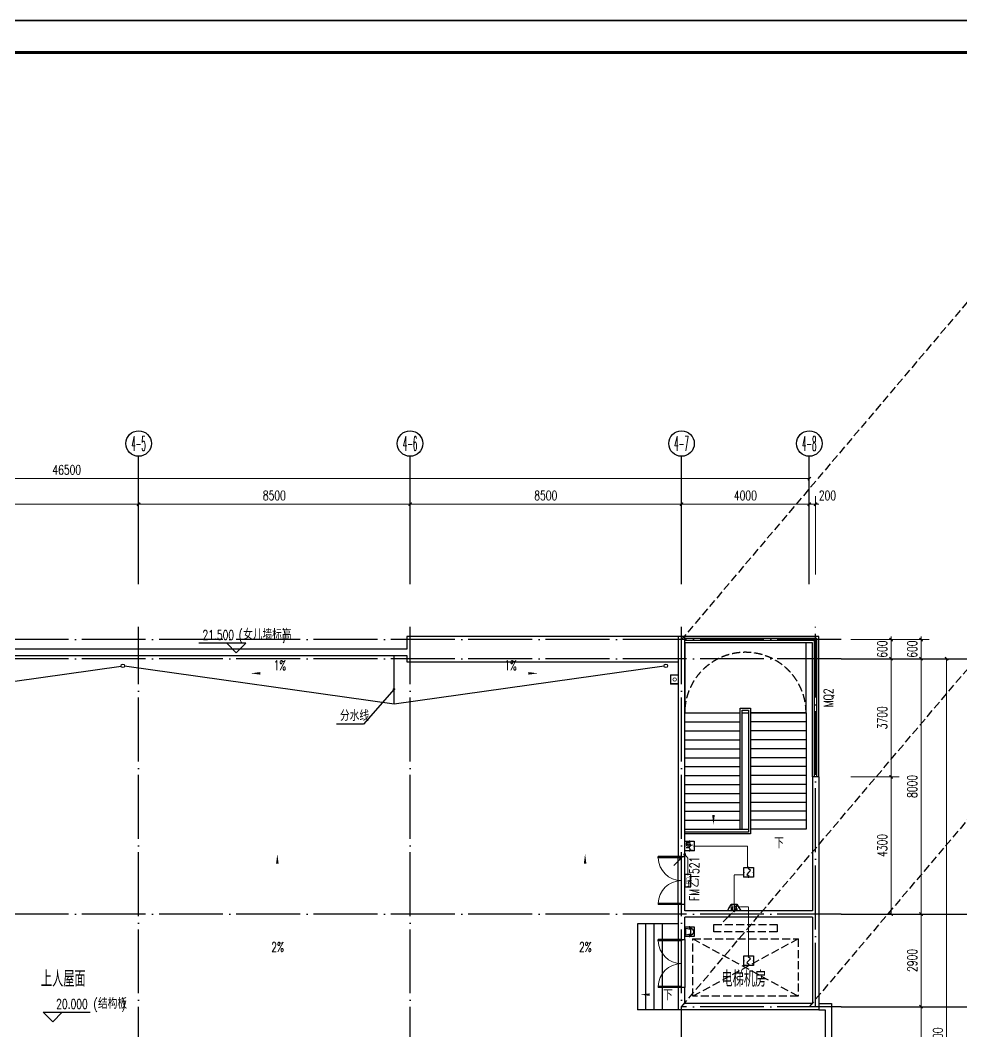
# Model space of a CAD drawing. Extents: x -124594 to 516503, y -3148 to 203159.
# Drawn here: x 379204 to 408686, y 27454 to 59137 of the extents above; entities that cross this region are included whole.
import ezdxf
from ezdxf.enums import TextEntityAlignment as Align

# ---------------------------------------------------------------- set-up
doc = ezdxf.new("R2010")
doc.units = 0
doc.header["$LTSCALE"] = 1000
doc.header["$MEASUREMENT"] = 0
doc.linetypes.add('DASH', pattern=[0.35, 0.25, -0.1])
doc.linetypes.add('DOTE', pattern=[2.42, 2, -0.2, 0.02, -0.2])
for name, color, linetype in [('AXIS', 3, 'Continuous'), ('AXIS_TEXT', 7, 'Continuous'), ('CURTWALL', 4, 'Continuous'), ('DIM_LEAD', 3, 'Continuous'), ('DIM_SYMB', 3, 'Continuous'), ('DOOR_FIRE', 4, 'Continuous'), ('DOOR_FIRE_TEXT', 7, 'Continuous'), ('EQUIP-消防', 3, 'Continuous'), ('J-ANNO-标高标注', 144, 'Continuous'), ('J-AXIS-轴线', 1, 'DOTE'), ('J-DETL-立管管线', 181, 'Continuous'), ('J-FLOR-屋顶', 140, 'Continuous'), ('J-STAIR-楼梯', 142, 'Continuous'), ('J-STAIR-电梯', 142, 'Continuous'), ('J-WALL-墙体', 2, 'Continuous'), ('LWIRE', 4, 'Continuous'), ('PUB_DIM', 3, 'Continuous'), ('PUB_TEXT', 7, 'Continuous'), ('PUB_TITLE', 4, 'Continuous'), ('WINDOW_TEXT', 7, 'Continuous'), ('WIRE-消防', 222, 'Continuous'), ('WIRE-消防火灾监控', 6, 'Continuous'), ('分水线', 4, 'Continuous'), ('打印框线', 7, 'Continuous'), ('标准打印框线2025-06-19-05-44', 7, 'Continuous')]:
    doc.layers.add(name, color=color, linetype=linetype)
doc.layers.add('建筑底图', color=8, linetype='Continuous', lineweight=5)
doc.styles.add('_TCH_AXIS', font='COMPLEX', dxfattribs={"bigfont": 'GBCBIG'})
doc.styles.add('_TCH_DIM', font='SIMPLEX', dxfattribs={"bigfont": 'GBCBIG'})
doc.styles.add('_TCH_DIM_T3', font='SIMPLEX', dxfattribs={"width": 0.705882, "bigfont": 'GBCBIG'})
doc.styles.add('_TCH_WINDOW', font='SIMPLEX', dxfattribs={"height": 3.5, "bigfont": 'GBCBIG'})
doc.styles.add('_TEL_ATTDEF', font='GBENOR', dxfattribs={"width": 0.8, "height": 3, "bigfont": 'GBCBIG'})
doc.styles.add('COMPLEX', font='COMPLEX')
doc.styles.add('HZ', font='simplex.shx', dxfattribs={"width": 0.7, "bigfont": 'hztxt.shx'})
doc.styles.get("Standard").update_dxf_attribs({"font": 'gbenor.shx', "bigfont": 'gbcbig.shx'})
doc.dimstyles.new('_TCH_ARCH&&100', dxfattribs={"dimtxt": 297.5, "dimasz": 100, "dimexe": 250, "dimexo": 300, "dimgap": 126.25, "dimtad": 1, "dimdec": 0, "dimzin": 0, "dimdsep": 46, "dimtxsty": '_TCH_DIM_T3', "dimblk": 'ARCHTICK', "dimcen": 0.09, "dimclrt": 7, "dimazin": 2, "dimtfac": 1, "dimtdec": 0, "dimtix": 1, "dimtmove": 2, "dimatfit": 3, "dimfxl": 1, "dimtolj": 1, "dimtzin": 0, "dimarcsym": 0})

# ---------------------------------------------------------------- blocks, each defined once
blk = doc.blocks.new('_AXISO')
blk.add_circle((0, 0), 0.5)
at = {"layer": 'AXIS_TEXT', "style": 'COMPLEX', "width": 1.041667}
blk.add_attdef('A', text='', height=0.56, dxfattribs=at).set_placement((-0.25, -0.28), (0.25, -0.28), align=Align.FIT)
blk = doc.blocks.new('_ArchTick')
at = {"color": 0, "linetype": 'ByBlock', "const_width": 0.4}
blk.add_lwpolyline([(-0.5, -0.5), (0.5, 0.5)], dxfattribs=at)
blk = doc.blocks.new('*D258')
at = {"layer": 'AXIS', "color": 0, "lineweight": -2, "transparency": 16777216}
for p, q in [((357411, 118430), (357411, 121680)), ((403911, 118430), (403911, 121680)), ((357411, 121430), (403911, 121430))]:
    blk.add_line(p, q, dxfattribs=at)
at = {"layer": 'Defpoints', "color": 0, "transparency": 16777216}
for p in [(403911, 121430), (357411, 118130), (403911, 118130)]:
    blk.add_point(p, dxfattribs=at)
at = {"layer": 'AXIS', "color": 0, "lineweight": -2, "transparency": 16777216, "xscale": 100, "yscale": 100, "zscale": 100, "rotation": 180}
blk.add_blockref('_ArchTick', (357411, 121430), dxfattribs=at)
at = {"layer": 'AXIS', "color": 0, "lineweight": -2, "transparency": 16777216, "xscale": 100, "yscale": 100, "zscale": 100}
blk.add_blockref('_ArchTick', (403911, 121430), dxfattribs=at)
at = {"layer": 'AXIS', "color": 7, "transparency": 16777216, "insert": (380661, 121705), "char_height": 297.5, "attachment_point": 5, "style": '_TCH_DIM_T3'}
blk.add_mtext('\\A1;46500', dxfattribs=at)
blk = doc.blocks.new('*D259')
at = {"layer": 'AXIS', "color": 0, "lineweight": -2, "transparency": 16777216}
for p, q in [((403911, 118430), (403911, 120880)), ((404111, 118430), (404111, 120880)), ((403911, 120630), (403811, 120630)), ((403911, 120630), (404111, 120630)), ((404111, 120630), (404211, 120630))]:
    blk.add_line(p, q, dxfattribs=at)
at = {"layer": 'Defpoints', "color": 0, "transparency": 16777216}
for p in [(404111, 120630), (403911, 118130), (404111, 118130)]:
    blk.add_point(p, dxfattribs=at)
at = {"layer": 'AXIS', "color": 0, "lineweight": -2, "transparency": 16777216, "xscale": 100, "yscale": 100, "zscale": 100}
blk.add_blockref('_ArchTick', (403911, 120630), dxfattribs=at)
at = {"layer": 'AXIS', "color": 0, "lineweight": -2, "transparency": 16777216, "xscale": 100, "yscale": 100, "zscale": 100, "rotation": 180}
blk.add_blockref('_ArchTick', (404111, 120630), dxfattribs=at)
at = {"layer": 'AXIS', "color": 7, "transparency": 16777216, "insert": (404481, 120905), "char_height": 297.5, "attachment_point": 5, "style": '_TCH_DIM_T3'}
blk.add_mtext('\\A1;200', dxfattribs=at)
blk = doc.blocks.new('*D260')
at = {"layer": 'AXIS', "color": 0, "lineweight": -2, "transparency": 16777216}
for p, q in [((399911, 118430), (399911, 120880)), ((403911, 118430), (403911, 120880)), ((399911, 120630), (403911, 120630))]:
    blk.add_line(p, q, dxfattribs=at)
at = {"layer": 'Defpoints', "color": 0, "transparency": 16777216}
for p in [(403911, 120630), (399911, 118130), (403911, 118130)]:
    blk.add_point(p, dxfattribs=at)
at = {"layer": 'AXIS', "color": 0, "lineweight": -2, "transparency": 16777216, "xscale": 100, "yscale": 100, "zscale": 100, "rotation": 180}
blk.add_blockref('_ArchTick', (399911, 120630), dxfattribs=at)
at = {"layer": 'AXIS', "color": 0, "lineweight": -2, "transparency": 16777216, "xscale": 100, "yscale": 100, "zscale": 100}
blk.add_blockref('_ArchTick', (403911, 120630), dxfattribs=at)
at = {"layer": 'AXIS', "color": 7, "transparency": 16777216, "insert": (401911, 120905), "char_height": 297.5, "attachment_point": 5, "style": '_TCH_DIM_T3'}
blk.add_mtext('\\A1;4000', dxfattribs=at)
blk = doc.blocks.new('*D261')
at = {"layer": 'AXIS', "color": 0, "lineweight": -2, "transparency": 16777216}
for p, q in [((391411, 118430), (391411, 120880)), ((399911, 118430), (399911, 120880)), ((391411, 120630), (399911, 120630))]:
    blk.add_line(p, q, dxfattribs=at)
at = {"layer": 'Defpoints', "color": 0, "transparency": 16777216}
for p in [(399911, 120630), (391411, 118130), (399911, 118130)]:
    blk.add_point(p, dxfattribs=at)
at = {"layer": 'AXIS', "color": 0, "lineweight": -2, "transparency": 16777216, "xscale": 100, "yscale": 100, "zscale": 100, "rotation": 180}
blk.add_blockref('_ArchTick', (391411, 120630), dxfattribs=at)
at = {"layer": 'AXIS', "color": 0, "lineweight": -2, "transparency": 16777216, "xscale": 100, "yscale": 100, "zscale": 100}
blk.add_blockref('_ArchTick', (399911, 120630), dxfattribs=at)
at = {"layer": 'AXIS', "color": 7, "transparency": 16777216, "insert": (395661, 120905), "char_height": 297.5, "attachment_point": 5, "style": '_TCH_DIM_T3'}
blk.add_mtext('\\A1;8500', dxfattribs=at)
blk = doc.blocks.new('*D262')
at = {"layer": 'AXIS', "color": 0, "lineweight": -2, "transparency": 16777216}
for p, q in [((382911, 118430), (382911, 120880)), ((391411, 118430), (391411, 120880)), ((382911, 120630), (391411, 120630))]:
    blk.add_line(p, q, dxfattribs=at)
at = {"layer": 'Defpoints', "color": 0, "transparency": 16777216}
for p in [(391411, 120630), (382911, 118130), (391411, 118130)]:
    blk.add_point(p, dxfattribs=at)
at = {"layer": 'AXIS', "color": 0, "lineweight": -2, "transparency": 16777216, "xscale": 100, "yscale": 100, "zscale": 100, "rotation": 180}
blk.add_blockref('_ArchTick', (382911, 120630), dxfattribs=at)
at = {"layer": 'AXIS', "color": 0, "lineweight": -2, "transparency": 16777216, "xscale": 100, "yscale": 100, "zscale": 100}
blk.add_blockref('_ArchTick', (391411, 120630), dxfattribs=at)
at = {"layer": 'AXIS', "color": 7, "transparency": 16777216, "insert": (387161, 120905), "char_height": 297.5, "attachment_point": 5, "style": '_TCH_DIM_T3'}
blk.add_mtext('\\A1;8500', dxfattribs=at)
blk = doc.blocks.new('*D263')
at = {"layer": 'AXIS', "color": 0, "lineweight": -2, "transparency": 16777216}
for p, q in [((374411, 118430), (374411, 120880)), ((382911, 118430), (382911, 120880)), ((374411, 120630), (382911, 120630))]:
    blk.add_line(p, q, dxfattribs=at)
at = {"layer": 'Defpoints', "color": 0, "transparency": 16777216}
for p in [(382911, 120630), (374411, 118130), (382911, 118130)]:
    blk.add_point(p, dxfattribs=at)
at = {"layer": 'AXIS', "color": 0, "lineweight": -2, "transparency": 16777216, "xscale": 100, "yscale": 100, "zscale": 100, "rotation": 180}
blk.add_blockref('_ArchTick', (374411, 120630), dxfattribs=at)
at = {"layer": 'AXIS', "color": 0, "lineweight": -2, "transparency": 16777216, "xscale": 100, "yscale": 100, "zscale": 100}
blk.add_blockref('_ArchTick', (382911, 120630), dxfattribs=at)
at = {"layer": 'AXIS', "color": 7, "transparency": 16777216, "insert": (378661, 120905), "char_height": 297.5, "attachment_point": 5, "style": '_TCH_DIM_T3'}
blk.add_mtext('\\A1;8500', dxfattribs=at)
blk = doc.blocks.new('*D267')
at = {"layer": 'AXIS', "color": 0, "lineweight": -2, "transparency": 16777216}
for p, q in [((405211, 115791), (408461, 115791)), ((408211, 91791), (408211, 115791)), ((405211, 91791), (408461, 91791))]:
    blk.add_line(p, q, dxfattribs=at)
at = {"layer": 'Defpoints', "color": 0, "transparency": 16777216}
for p in [(404911, 115791), (408211, 115791), (404911, 91791)]:
    blk.add_point(p, dxfattribs=at)
at = {"layer": 'AXIS', "color": 0, "lineweight": -2, "transparency": 16777216, "xscale": 100, "yscale": 100, "zscale": 100}
for p, rotation in [((408211, 115791), 90), ((408211, 91791), 270)]:
    blk.add_blockref('_ArchTick', p, dxfattribs=dict(at, rotation=rotation))
at = {"layer": 'AXIS', "color": 7, "transparency": 16777216, "insert": (407936, 103791), "char_height": 297.5, "attachment_point": 5, "rotation": 90, "style": '_TCH_DIM_T3'}
blk.add_mtext('\\A1;24000', dxfattribs=at)
blk = doc.blocks.new('*D270')
at = {"layer": 'AXIS', "color": 0, "lineweight": -2, "transparency": 16777216}
for p, q in [((405211, 104891), (407661, 104891)), ((407411, 99791), (407411, 104891)), ((405211, 99791), (407661, 99791))]:
    blk.add_line(p, q, dxfattribs=at)
at = {"layer": 'Defpoints', "color": 0, "transparency": 16777216}
for p in [(404911, 104891), (407411, 104891), (404911, 99791)]:
    blk.add_point(p, dxfattribs=at)
at = {"layer": 'AXIS', "color": 0, "lineweight": -2, "transparency": 16777216, "xscale": 100, "yscale": 100, "zscale": 100}
for p, rotation in [((407411, 104891), 90), ((407411, 99791), 270)]:
    blk.add_blockref('_ArchTick', p, dxfattribs=dict(at, rotation=rotation))
at = {"layer": 'AXIS', "color": 7, "transparency": 16777216, "insert": (407136, 102341), "char_height": 297.5, "attachment_point": 5, "rotation": 90, "style": '_TCH_DIM_T3'}
blk.add_mtext('\\A1;5100', dxfattribs=at)
blk = doc.blocks.new('*D271')
at = {"layer": 'AXIS', "color": 0, "lineweight": -2, "transparency": 16777216}
for p, q in [((405211, 107791), (407661, 107791)), ((407411, 104891), (407411, 107791)), ((405211, 104891), (407661, 104891))]:
    blk.add_line(p, q, dxfattribs=at)
at = {"layer": 'Defpoints', "color": 0, "transparency": 16777216}
for p in [(404911, 107791), (407411, 107791), (404911, 104891)]:
    blk.add_point(p, dxfattribs=at)
at = {"layer": 'AXIS', "color": 0, "lineweight": -2, "transparency": 16777216, "xscale": 100, "yscale": 100, "zscale": 100}
for p, rotation in [((407411, 107791), 90), ((407411, 104891), 270)]:
    blk.add_blockref('_ArchTick', p, dxfattribs=dict(at, rotation=rotation))
at = {"layer": 'AXIS', "color": 7, "transparency": 16777216, "insert": (407136, 106341), "char_height": 297.5, "attachment_point": 5, "rotation": 90, "style": '_TCH_DIM_T3'}
blk.add_mtext('\\A1;2900', dxfattribs=at)
blk = doc.blocks.new('*D272')
at = {"layer": 'AXIS', "color": 0, "lineweight": -2, "transparency": 16777216}
for p, q in [((405211, 115791), (407661, 115791)), ((407411, 107791), (407411, 115791)), ((405211, 107791), (407661, 107791))]:
    blk.add_line(p, q, dxfattribs=at)
at = {"layer": 'Defpoints', "color": 0, "transparency": 16777216}
for p in [(404911, 115791), (407411, 115791), (404911, 107791)]:
    blk.add_point(p, dxfattribs=at)
at = {"layer": 'AXIS', "color": 0, "lineweight": -2, "transparency": 16777216, "xscale": 100, "yscale": 100, "zscale": 100}
for p, rotation in [((407411, 115791), 90), ((407411, 107791), 270)]:
    blk.add_blockref('_ArchTick', p, dxfattribs=dict(at, rotation=rotation))
at = {"layer": 'AXIS', "color": 7, "transparency": 16777216, "insert": (407136, 111791), "char_height": 297.5, "attachment_point": 5, "rotation": 90, "style": '_TCH_DIM_T3'}
blk.add_mtext('\\A1;8000', dxfattribs=at)
blk = doc.blocks.new('*D273')
at = {"layer": 'AXIS', "color": 0, "lineweight": -2, "transparency": 16777216}
for p, q in [((405211, 116391), (407661, 116391)), ((407411, 116391), (407411, 116491)), ((407411, 115791), (407411, 116391)), ((405211, 115791), (407661, 115791)), ((407411, 115791), (407411, 115691))]:
    blk.add_line(p, q, dxfattribs=at)
at = {"layer": 'Defpoints', "color": 0, "transparency": 16777216}
for p in [(404911, 116391), (407411, 116391), (404911, 115791)]:
    blk.add_point(p, dxfattribs=at)
at = {"layer": 'AXIS', "color": 0, "lineweight": -2, "transparency": 16777216, "xscale": 100, "yscale": 100, "zscale": 100}
for p, rotation in [((407411, 116391), 270), ((407411, 115791), 90)]:
    blk.add_blockref('_ArchTick', p, dxfattribs=dict(at, rotation=rotation))
at = {"layer": 'AXIS', "color": 7, "transparency": 16777216, "insert": (407136, 116091), "char_height": 297.5, "attachment_point": 5, "rotation": 90, "style": '_TCH_DIM_T3'}
blk.add_mtext('\\A1;600', dxfattribs=at)
blk = doc.blocks.new('*D300')
at = {"layer": 'Defpoints', "color": 0, "transparency": 16777216}
for p in [(404911, 112091), (406472, 112091), (404911, 107791)]:
    blk.add_point(p, dxfattribs=at)
at = {"layer": 'PUB_DIM', "color": 0, "lineweight": -2, "transparency": 16777216}
for p, q in [((405211, 112091), (406722, 112091)), ((406472, 107791), (406472, 112091)), ((405211, 107791), (406722, 107791))]:
    blk.add_line(p, q, dxfattribs=at)
at = {"layer": 'PUB_DIM', "color": 0, "lineweight": -2, "transparency": 16777216, "xscale": 100, "yscale": 100, "zscale": 100}
for p, rotation in [((406472, 112091), 90), ((406472, 107791), 270)]:
    blk.add_blockref('_ArchTick', p, dxfattribs=dict(at, rotation=rotation))
at = {"layer": 'PUB_DIM', "color": 7, "transparency": 16777216, "insert": (406197, 109941), "char_height": 297.5, "attachment_point": 5, "rotation": 90, "style": '_TCH_DIM_T3'}
blk.add_mtext('\\A1;4300', dxfattribs=at)
blk = doc.blocks.new('*D301')
at = {"layer": 'Defpoints', "color": 0, "transparency": 16777216}
for p in [(404911, 115791), (406472, 115791), (404911, 112091)]:
    blk.add_point(p, dxfattribs=at)
at = {"layer": 'PUB_DIM', "color": 0, "lineweight": -2, "transparency": 16777216}
for p, q in [((405211, 115791), (406722, 115791)), ((406472, 112091), (406472, 115791)), ((405211, 112091), (406722, 112091))]:
    blk.add_line(p, q, dxfattribs=at)
at = {"layer": 'PUB_DIM', "color": 0, "lineweight": -2, "transparency": 16777216, "xscale": 100, "yscale": 100, "zscale": 100}
for p, rotation in [((406472, 115791), 90), ((406472, 112091), 270)]:
    blk.add_blockref('_ArchTick', p, dxfattribs=dict(at, rotation=rotation))
at = {"layer": 'PUB_DIM', "color": 7, "transparency": 16777216, "insert": (406197, 113941), "char_height": 297.5, "attachment_point": 5, "rotation": 90, "style": '_TCH_DIM_T3'}
blk.add_mtext('\\A1;3700', dxfattribs=at)
blk = doc.blocks.new('*D302')
at = {"layer": 'Defpoints', "color": 0, "transparency": 16777216}
for p in [(404911, 116391), (406472, 116391), (404911, 115791)]:
    blk.add_point(p, dxfattribs=at)
at = {"layer": 'PUB_DIM', "color": 0, "lineweight": -2, "transparency": 16777216}
for p, q in [((405211, 116391), (406722, 116391)), ((406472, 116391), (406472, 116491)), ((406472, 115791), (406472, 116391)), ((405211, 115791), (406722, 115791)), ((406472, 115791), (406472, 115691))]:
    blk.add_line(p, q, dxfattribs=at)
at = {"layer": 'PUB_DIM', "color": 0, "lineweight": -2, "transparency": 16777216, "xscale": 100, "yscale": 100, "zscale": 100}
for p, rotation in [((406472, 116391), 270), ((406472, 115791), 90)]:
    blk.add_blockref('_ArchTick', p, dxfattribs=dict(at, rotation=rotation))
at = {"layer": 'PUB_DIM', "color": 7, "transparency": 16777216, "insert": (406197, 116091), "char_height": 297.5, "attachment_point": 5, "rotation": 90, "style": '_TCH_DIM_T3'}
blk.add_mtext('\\A1;600', dxfattribs=at)
blk = doc.blocks.new('$DorLib2D$00000002')
for p, q in [((-0.5, 0), (-0.5, 0.4875)), ((-0.475, 0.4875), (-0.5, 0.4875)), ((-0.475, 0), (-0.475, 0.4875)), ((0.475, 0), (0.475, 0.4875)), ((0.475, 0.4875), (0.5, 0.4875)), ((0.5, 0), (0.5, 0.4875)), ((-0.5, 0), (-0.475, 0)), ((0.5, 0), (0.475, 0))]:
    blk.add_line(p, q)
at = {"lineweight": 13}
for centre, start, end in [((-0.4875, 0), 0, 88.53072), ((0.4875, 0), 91.46928, 180)]:
    blk.add_arc(centre, 0.4875, start, end, dxfattribs=at)
blk = doc.blocks.new('$Equip$00002649')
for p, q in [((-0.5, 0.5), (-0.5, -0.5)), ((0.5, 0.5), (-0.5, 0.5)), ((-0.2, 0.2), (0.05, 0.4)), ((0, 0), (-0.2, 0.2)), ((0, 0), (0.2, -0.2)), ((0.5, -0.5), (0.5, 0.5)), ((-0.5, -0.5), (0.5, -0.5)), ((0.2, -0.2), (-0.05, -0.4))]:
    blk.add_line(p, q)
at = {"const_width": 0.0667}
blk.add_lwpolyline([(-0.5, 0.5), (0.5, 0.5), (0.5, -0.5), (-0.5, -0.5), (-0.5, 0.5), (0.5, 0.5)], dxfattribs=at)
for p in [(-0.5, 0), (0, 0.5), (0.5, 0), (0, -0.5)]:
    blk.add_point(p)
at = {"color": 7, "flags": 1}
for tag, height, p in [('A', 0.00002, (0, 0)), ('B', 0.4, (0.76, -0.21))]:
    blk.add_attdef(tag, text='', height=height, dxfattribs=at).set_placement(p, align=Align.MIDDLE_CENTER)
blk = doc.blocks.new('$equip$00002655')
for p, q in [((-0.5, 1), (-0.5, 0)), ((0.5, 1), (-0.5, 1)), ((-0.5, 0), (0.5, 0)), ((-0.17, 0.5), (-0.17, 0.15)), ((0.5, 0), (0.5, 1))]:
    blk.add_line(p, q)
at = {"const_width": 0.0667}
blk.add_lwpolyline([(-0.5, 1), (0.5, 1), (0.5, 0), (-0.5, 0), (-0.5, 1), (0.5, 1)], dxfattribs=at)
for radius in [0.226, 0.113]:
    blk.add_circle((0.23, 0.36), radius)
blk.add_arc((-0.17, 0.8), 0.3, 180, 0)
for p in [(-0.5, 0.5), (0, 1), (0, 0), (0.5, 0.5)]:
    blk.add_point(p)
at = {"color": 7, "flags": 1}
for tag, height, p in [('A', 0.00002, (0, 0)), ('B', 0.4, (0.76, 0.29))]:
    blk.add_attdef(tag, text='', height=height, dxfattribs=at).set_placement(p, align=Align.MIDDLE_CENTER)
blk = doc.blocks.new('$equip$00002679')
for p, q in [((-0.3, 0.7), (-0.7, 0)), ((-0.7, 0), (0.7, 0)), ((0.3, 0.7), (-0.3, 0.7)), ((0.3, 0.7), (-0.3, 0.7)), ((-0.26, 0.25), (-0.3, 0.57)), ((-0.3, 0.57), (-0.13, 0.49)), ((-0.3, 0.25), (-0.3, 0.11)), ((-0.13, 0.25), (-0.3, 0.25)), ((-0.3, 0.11), (-0.13, 0.11)), ((-0.13, 0.49), (-0.17, 0.25)), ((-0.13, 0.11), (-0.13, 0.25)), ((0, 0.7), (0, 0)), ((0.17, 0.11), (0.17, 0.34)), ((0.29, 0.11), (0.17, 0.11)), ((0.29, 0.34), (0.29, 0.11)), ((0.7, 0), (0.3, 0.7))]:
    blk.add_line(p, q)
at = {"const_width": 0.0667}
blk.add_lwpolyline([(-0.3, 0.7), (0.3, 0.7), (0.7, 0), (-0.7, 0), (-0.3, 0.7), (0.3, 0.7)], dxfattribs=at)
blk.add_lwpolyline([(-0.3, 0.7), (0.3, 0.7), (0.7, 0), (-0.7, 0), (-0.3, 0.7), (0.3, 0.7)], dxfattribs=at)
blk.add_circle((0.23, 0.43), 0.111)
for p in [(-0.5, 0.35), (0, 0.7), (0, 0), (0.5, 0.35)]:
    blk.add_point(p)
at = {"color": 7, "flags": 1}
for tag, height, p in [('A', 0.00002, (0, 0)), ('B', 0.4, (0.96, 0.3))]:
    blk.add_attdef(tag, text='', height=height, dxfattribs=at).set_placement(p, align=Align.MIDDLE_CENTER)
blk = doc.blocks.new('$equip$00002658')
for p, q in [((0.5, 1), (-0.5, 1)), ((-0.5, 1), (-0.5, 0)), ((-0.5, 0), (0.5, 0)), ((-0.4, 0.5), (-0.27, 0.5)), ((-0.25, 0.6), (-0.35, 0.1)), ((-0.35, 0.1), (0.35, 0.1)), ((0.25, 0.6), (-0.25, 0.6)), ((0.35, 0.1), (0.25, 0.6)), ((0.4, 0.5), (0.27, 0.5)), ((0.5, 0), (0.5, 1))]:
    blk.add_line(p, q)
at = {"const_width": 0.0667}
blk.add_lwpolyline([(-0.5, 1), (0.5, 1), (0.5, 0), (-0.5, 0), (-0.5, 1), (0.5, 1)], dxfattribs=at)
blk.add_arc((0, 0.5), 0.4, 0, 180)
for p in [(-0.5, 0.5), (0, 1), (0, 0), (0.5, 0.5)]:
    blk.add_point(p)
at = {"color": 7, "flags": 1}
for tag, height, p in [('A', 0.00002, (0, 0)), ('B', 0.4, (0.76, 0.29))]:
    blk.add_attdef(tag, text='', height=height, dxfattribs=at).set_placement(p, align=Align.MIDDLE_CENTER)
blk = doc.blocks.new('$TelecSys$00000081')
for p, q in [((0.1, 0.1), (0.1, 0.1)), ((-1.15, -1.15), (-0.55, -0.55)), ((-0.1, -0.1), (-0.1, -0.1))]:
    blk.add_line(p, q)
at = {"const_width": 0.142}
blk.add_lwpolyline([(0.07, 0, 1), (-0.07, 0, 1)], format="xyb", close=True, dxfattribs=at)
blk.add_solid([(-0.62, -0.48), (-0.48, -0.62), (-0.1, -0.1)])
at = {"width": 0.8, "flags": 9}
blk.add_attdef('A', (0, 0), '', height=0.00002, rotation=180, dxfattribs=at)
blk = doc.blocks.new('$equip$00002771')
for p, q in [((-0.65, 0.65), (-0.65, 0)), ((0.65, 0.65), (-0.65, 0.65)), ((-0.65, 0), (0.65, 0)), ((0.65, 0), (0.65, 0.65))]:
    blk.add_line(p, q)
at = {"const_width": 0.0667}
blk.add_lwpolyline([(-0.65, 0.65), (-0.65, 0), (0.65, 0), (0.65, 0.65), (-0.65, 0.65), (-0.65, 0)], dxfattribs=at)
for p in [(-0.65, 0.33), (0, 0.65), (0, 0), (0.65, 0.33)]:
    blk.add_point(p)
at = {"color": 7}
blk.add_attdef('$TEXT$', text='', height=0.4, dxfattribs=at).set_placement((0.01, 0.34), align=Align.MIDDLE_CENTER)
at = {"color": 7, "flags": 1}
for tag, height, p in [('A', 0.00002, (0, 0)), ('B', 0.4, (0.9, 0.25))]:
    blk.add_attdef(tag, text='', height=height, dxfattribs=at).set_placement(p, align=Align.MIDDLE_CENTER)
blk = doc.blocks.new('HERSFA')
at = {"color": 8}
for points in [[(399810.8, 115290.8), (399560.8, 115290.8), (399560.8, 114990.8), (399810.8, 114990.8)], [(399810.8, 115270.8), (399580.8, 115270.8), (399580.8, 115010.8), (399810.8, 115010.8)]]:
    blk.add_lwpolyline(points, dxfattribs=at)
blk.add_circle((399695.8, 115140.8), 55, dxfattribs=at)
at = {"layer": 'AXIS', "color": 8}
for p, q in [((382910.8, 118129.9), (382910.8, 122129.9)), ((391410.8, 118129.9), (391410.8, 122129.9)), ((399910.8, 118129.9), (399910.8, 122129.9)), ((403910.8, 118129.9), (403910.8, 122129.9)), ((404910.8, 115790.8), (408910.8, 115790.8)), ((404910.8, 107790.8), (408910.8, 107790.8)), ((404910.8, 104890.8), (408910.8, 104890.8))]:
    blk.add_line(p, q, dxfattribs=at)
at = {"layer": 'CURTWALL', "color": 8}
for p, q in [((404210.8, 116490.8), (400010.8, 116490.8)), ((404144.2, 116424.1), (400010.8, 116424.1)), ((404077.5, 116357.5), (400010.8, 116357.5)), ((404010.8, 116290.8), (400010.8, 116290.8)), ((404010.8, 112090.8), (404010.8, 116290.8)), ((404077.5, 112090.8), (404077.5, 116357.5)), ((404144.2, 112090.8), (404144.2, 116424.1)), ((404210.8, 112090.8), (404210.8, 116490.8))]:
    blk.add_line(p, q, dxfattribs=at)
at = {"layer": 'DIM_LEAD', "color": 8}
for p, q in [((390908.7, 114837), (389954.6, 113735.8)), ((389954.6, 113735.8), (389112, 113735.8))]:
    blk.add_line(p, q, dxfattribs=at)
at = {"layer": 'DIM_LEAD', "color": 8, "const_width": 40}
blk.add_lwpolyline([(390921.8, 114852.1, 1), (390895.6, 114821.9, 1)], format="xyb", close=True, dxfattribs=at)
at = {"layer": 'DIM_SYMB', "color": 8}
for points in [[(388192.5, 115332, 0, 0, 0), (386419.4, 115332, 0, 80, 0), (386719.4, 115332, 0, 0, 0)], [(393642, 115332, 0, 0, 0), (395415.1, 115332, 0, 80, 0), (395115.1, 115332, 0, 0, 0)], [(402910.8, 110310.8, 0, 0, 0), (402910.8, 115190.8, 0, 0, 0), (400910.8, 115190.8, 0, 0, 0), (400910.8, 110590.8, 0, 80, 0), (400910.8, 110890.8, 0, 0, 0)], [(387254.7, 107012.2, 0, 0, 0), (387254.7, 109674.3, 0, 80, 0), (387254.7, 109374.3, 0, 0, 0)], [(396891.8, 107012.2, 0, 0, 0), (396891.8, 109674.3, 0, 80, 0), (396891.8, 109374.3, 0, 0, 0)], [(399228.8, 105269.6, 0, 0, 0), (398617.6, 105269.6, 0, 80, 0), (398917.6, 105269.6, 0, 0, 0)]]:
    blk.add_lwpolyline(points, format="xyseb", dxfattribs=at)
at = {"layer": 'DOOR_FIRE', "color": 8}
for p, q in [((399810.8, 108090.8), (399810.8, 109590.8)), ((400010.8, 108090.8), (400010.8, 109590.8)), ((399810.8, 106990.8), (399810.8, 105490.8)), ((400010.8, 106990.8), (400010.8, 105490.8))]:
    blk.add_line(p, q, dxfattribs=at)
at = {"layer": 'J-ANNO-标高标注', "color": 8}
for p, q in [((386269.8, 116279.2), (384791.8, 116279.2)), ((385969.8, 115979.2), (385669.8, 116279.2)), ((385969.8, 115979.2), (386269.8, 116279.2)), ((380220.8, 104421.1), (379920.8, 104721.1)), ((379920.8, 104721.1), (381398.8, 104721.1)), ((380220.8, 104421.1), (380520.8, 104721.1))]:
    blk.add_line(p, q, dxfattribs=at)
at = {"layer": 'J-AXIS-轴线', "color": 8}
for p, q in [((382910.8, 90790.8), (382910.8, 116790.8)), ((391410.8, 90790.8), (391410.8, 116790.8)), ((399910.8, 90790.8), (399910.8, 116790.8)), ((404110.8, 104890.8), (404110.8, 116790.8)), ((404910.8, 116390.8), (356410.8, 116390.8)), ((404910.8, 115790.8), (356410.8, 115790.8)), ((404910.8, 107790.8), (356410.8, 107790.8)), ((404910.8, 104890.8), (399910.8, 104890.8))]:
    blk.add_line(p, q, dxfattribs=at)
at = {"layer": 'J-AXIS-轴线', "color": 8, "linetype": 'DASH'}
for points in [[(411124.8, 129636.1), (399910.8, 116390.8)], [(399910.8, 104890.8), (411124.8, 118136.1)], [(415124.8, 118136.1), (403910.8, 104890.8)]]:
    blk.add_lwpolyline(points, dxfattribs=at)
at = {"layer": 'J-DETL-立管管线', "color": 8}
for centre in [(382417.3, 115569.3), (399417.3, 115569.3)]:
    blk.add_circle(centre, 55, dxfattribs=at)
at = {"layer": 'J-FLOR-屋顶', "color": 8}
for points in [[(399910.8, 116490.8), (391310.8, 116490.8), (391310.8, 116090.8), (361510.8, 116090.8)], [(361510.8, 115890.8), (391310.8, 115890.8), (391310.8, 115690.8), (399810.8, 115690.8)], [(404210.8, 104990.8), (404210.8, 104990.8), (404610.8, 104990.8), (404610.8, 91590.8), (404610.8, 91490.8), (357310.8, 91490.8), (356910.8, 91490.8), (356910.8, 104890.8), (356910.8, 104990.8), (357310.8, 104990.8)], [(404410.8, 104790.8), (404410.8, 104790.8), (404410.8, 91790.8), (404410.8, 91690.8), (404010.8, 91690.8)], [(404210.8, 104790.8), (404410.8, 104790.8), (404410.8, 91690.8)]]:
    blk.add_lwpolyline(points, dxfattribs=at)
at = {"layer": 'J-STAIR-楼梯', "color": 8}
for p, q in [((403810.8, 116290.8), (400010.8, 116290.8)), ((400010.8, 116290.8), (400010.8, 114090.8)), ((403810.8, 114090.8), (403810.8, 116290.8)), ((400010.8, 110450.8), (400010.8, 114090.8)), ((400010.8, 114090.8), (401750.8, 114090.8)), ((400010.8, 114090.8), (401750.8, 114090.8)), ((401750.8, 110450.8), (401750.8, 114240.8)), ((401750.8, 114240.8), (402070.8, 114240.8)), ((401810.8, 110450.8), (401810.8, 114180.8)), ((401810.8, 114180.8), (402010.8, 114180.8)), ((401810.8, 110450.8), (401810.8, 114090.8)), ((401810.8, 114090.8), (402010.8, 114090.8)), ((402010.8, 114180.8), (402010.8, 110360.8)), ((402010.8, 114090.8), (402010.8, 110450.8)), ((402070.8, 114240.8), (402070.8, 110300.8)), ((403810.8, 114090.8), (402070.8, 114090.8)), ((402070.8, 114090.8), (403810.8, 114090.8)), ((403810.8, 114090.8), (403810.8, 110450.8)), ((400010.8, 113810.8), (401750.8, 113810.8)), ((403810.8, 113810.8), (402070.8, 113810.8)), ((400010.8, 113530.8), (401750.8, 113530.8)), ((403810.8, 113530.8), (402070.8, 113530.8)), ((400010.8, 113250.8), (401750.8, 113250.8)), ((403810.8, 113250.8), (402070.8, 113250.8)), ((400010.8, 112970.8), (401750.8, 112970.8)), ((403810.8, 112970.8), (402070.8, 112970.8)), ((400010.8, 112690.8), (401750.8, 112690.8)), ((403810.8, 112690.8), (402070.8, 112690.8)), ((400010.8, 112410.8), (401750.8, 112410.8)), ((403810.8, 112410.8), (402070.8, 112410.8)), ((400010.8, 112130.8), (401750.8, 112130.8)), ((400010.8, 111850.8), (401750.8, 111850.8)), ((403810.8, 112130.8), (402070.8, 112130.8)), ((403810.8, 111850.8), (402070.8, 111850.8)), ((400010.8, 111570.8), (401750.8, 111570.8)), ((403810.8, 111570.8), (402070.8, 111570.8)), ((400010.8, 111290.8), (401750.8, 111290.8)), ((403810.8, 111290.8), (402070.8, 111290.8)), ((400010.8, 111010.8), (401750.8, 111010.8)), ((403810.8, 111010.8), (402070.8, 111010.8)), ((400010.8, 110730.8), (401750.8, 110730.8)), ((403810.8, 110730.8), (402070.8, 110730.8)), ((400010.8, 110450.8), (401750.8, 110450.8)), ((402010.8, 110360.8), (400010.8, 110360.8)), ((400010.8, 110300.8), (400010.8, 110360.8)), ((402070.8, 110300.8), (400010.8, 110300.8)), ((401750.8, 110450.8), (401810.8, 110450.8)), ((401750.8, 110450.8), (401810.8, 110450.8)), ((401810.8, 110450.8), (402010.8, 110450.8)), ((403810.8, 110450.8), (402070.8, 110450.8))]:
    blk.add_line(p, q, dxfattribs=at)
for points in [[(399810.8, 107490.8), (398530.8, 107490.8), (398530.8, 104790.8)], [(398790.8, 104790.8), (398790.8, 107490.8)], [(399050.8, 104790.8), (399050.8, 107490.8)], [(399310.8, 104790.8), (399310.8, 107490.8)], [(399810.8, 104790.8), (398530.8, 104790.8)]]:
    blk.add_lwpolyline(points, dxfattribs=at)
at = {"layer": 'J-STAIR-楼梯', "color": 8, "linetype": 'DASH'}
blk.add_arc((401910.8, 114090.8), 1900, 0, 180, dxfattribs=at)
at = {"layer": 'J-STAIR-电梯', "color": 8, "linetype": 'DASH'}
for p, q in [((400920.8, 107240.8), (400920.8, 107465.8)), ((400920.8, 107465.8), (402900.8, 107465.8)), ((402900.8, 107465.8), (402900.8, 107240.8)), ((402900.8, 107240.8), (400920.8, 107240.8)), ((400260.8, 105215.8), (400260.8, 107015.8)), ((400260.8, 107015.8), (403560.8, 107015.8)), ((403560.8, 107015.8), (400260.8, 105215.8)), ((403560.8, 105215.8), (400260.8, 107015.8)), ((403560.8, 107015.8), (403560.8, 105215.8)), ((403560.8, 105215.8), (400260.8, 105215.8))]:
    blk.add_line(p, q, dxfattribs=at)
at = {"layer": 'J-WALL-墙体', "color": 8}
for p, q in [((399810.8, 116490.8), (399810.8, 109590.8)), ((400010.8, 116490.8), (399810.8, 116490.8)), ((400010.8, 109590.8), (400010.8, 116490.8)), ((404010.8, 112090.8), (404010.8, 107890.8)), ((404210.8, 112090.8), (404010.8, 112090.8)), ((404210.8, 112090.8), (404210.8, 107790.8)), ((399810.8, 109590.8), (400010.8, 109590.8)), ((400010.8, 108090.8), (399810.8, 108090.8)), ((399810.8, 108090.8), (399810.8, 107790.8)), ((400010.8, 107890.8), (400010.8, 108090.8)), ((399810.8, 107790.8), (399810.8, 106990.8)), ((404010.8, 107890.8), (400010.8, 107890.8)), ((404210.8, 107790.8), (404210.8, 104790.8)), ((404010.8, 107690.8), (400010.8, 107690.8)), ((400010.8, 106990.8), (400010.8, 107690.8)), ((404010.8, 107690.8), (404010.8, 104990.8)), ((399810.8, 106990.8), (400010.8, 106990.8)), ((400010.8, 105490.8), (399810.8, 105490.8)), ((399810.8, 105490.8), (399810.8, 104790.8)), ((400010.8, 104990.8), (400010.8, 105490.8)), ((404010.8, 104990.8), (400010.8, 104990.8)), ((404210.8, 104790.8), (399810.8, 104790.8))]:
    blk.add_line(p, q, dxfattribs=at)
at = {"layer": '分水线', "color": 8}
for points in [[(390917.3, 114364.7), (390917.3, 115890.8)], [(365471.7, 115561.2), (373917.3, 114364.7), (382362.9, 115561.2)], [(399362.9, 115561.2), (390917.3, 114364.7), (382471.7, 115561.2)]]:
    blk.add_lwpolyline(points, dxfattribs=at)
at = {"layer": 'AXIS', "color": 8}
ref = blk.add_blockref('_AXISO', (382910.8, 122529.9), dxfattribs=dict(at, xscale=800, yscale=800, zscale=800))
ref.add_attrib('A', '4-5', dxfattribs={"layer": 'AXIS_TEXT', "color": 8, "height": 452.55, "style": '_TCH_AXIS', "width": 0.344262}).set_placement((382684.6, 122303.6), (383137.1, 122303.6), align=Align.FIT)
ref = blk.add_blockref('_AXISO', (391410.8, 122529.9), dxfattribs=dict(at, xscale=800, yscale=800, zscale=800))
ref.add_attrib('A', '4-6', dxfattribs={"layer": 'AXIS_TEXT', "color": 8, "height": 452.55, "style": '_TCH_AXIS', "width": 0.344262}).set_placement((391184.6, 122303.6), (391637.1, 122303.6), align=Align.FIT)
ref = blk.add_blockref('_AXISO', (399910.8, 122529.9), dxfattribs=dict(at, xscale=800, yscale=800, zscale=800))
ref.add_attrib('A', '4-7', dxfattribs={"layer": 'AXIS_TEXT', "color": 8, "height": 452.55, "style": '_TCH_AXIS', "width": 0.344262}).set_placement((399684.6, 122303.6), (400137.1, 122303.6), align=Align.FIT)
ref = blk.add_blockref('_AXISO', (403910.8, 122529.9), dxfattribs=dict(at, xscale=800, yscale=800, zscale=800))
ref.add_attrib('A', '4-8', dxfattribs={"layer": 'AXIS_TEXT', "color": 8, "height": 452.55, "style": '_TCH_AXIS', "width": 0.344262}).set_placement((403684.6, 122303.6), (404137.1, 122303.6), align=Align.FIT)
at = {"layer": 'DOOR_FIRE', "color": 8, "xscale": -1500, "zscale": 200}
for p, yscale, rotation in [((399910.8, 108840.8), 1500, 90), ((399910.8, 106240.8), -1500, 270)]:
    blk.add_blockref('$DorLib2D$00000002', p, dxfattribs=dict(at, yscale=yscale, rotation=rotation))
at = {"layer": 'DIM_LEAD', "color": 7, "style": '_TCH_DIM'}
blk.add_text('分水线', height=337.59, dxfattribs=at).set_placement((389217, 113840.8))
at = {"layer": 'DIM_SYMB', "color": 7, "style": '_TCH_DIM', "width": 0.705882}
for s, p in [('1%%%', (387136, 115437)), ('1%%%', (394358.6, 115437)), ('2%%%', (387064.7, 106609.7)), ('2%%%', (396701.8, 106609.7))]:
    blk.add_text(s, height=297.5, dxfattribs=at).set_placement(p)
at = {"layer": 'DIM_SYMB', "color": 7, "style": '_TCH_DIM'}
for p in [(402815.9, 109855.8), (399333.8, 105094.6)]:
    blk.add_text('下', height=337.6, dxfattribs=at).set_placement(p)
at = {"layer": 'DOOR_FIRE_TEXT', "color": 8, "style": '_TCH_WINDOW', "width": 0.705882}
for s, p in [('1521', (400460.8, 108868.7)), ('FM', (400460.8, 108202.9))]:
    blk.add_text(s, height=297.5, rotation=90, dxfattribs=at).set_placement(p)
at = {"layer": 'DOOR_FIRE_TEXT', "color": 8, "style": '_TCH_WINDOW'}
blk.add_text('乙', height=337.6, rotation=90, dxfattribs=at).set_placement((400460.8, 108622.9))
at = {"layer": 'J-ANNO-标高标注', "color": 7, "style": '_TCH_DIM', "width": 0.705882}
for s, p in [('21.500', (384911.8, 116384.2)), ('20.000', (380328.8, 104826.1))]:
    blk.add_text(s, height=297.5, dxfattribs=at).set_placement(p)
at = {"layer": 'PUB_TEXT', "color": 8}
for s, height, style, width, p in [('(', 297.5, '_TCH_DIM', 0.705882, (386041.8, 116384.2)), (')', 297.5, '_TCH_DIM', 0.705882, (387410.5, 116384.2)), ('上人屋面', 500, 'HZ', 0.7, (379852.3, 105514.1)), ('电梯机房', 500, 'HZ', 0.7, (401160.5, 105514.1)), ('(', 297.5, '_TCH_DIM', 0.705882, (381498.8, 104826.1)), (')', 297.5, '_TCH_DIM', 0.705882, (382376, 104826.1))]:
    blk.add_text(s, height=height, dxfattribs=dict(at, style=style, width=width)).set_placement(p)
at = {"layer": 'PUB_TEXT', "color": 8, "style": '_TCH_DIM'}
for s, p in [('女儿墙标高', (386181.8, 116384.2)), ('结构板', (381638.8, 104826.1))]:
    blk.add_text(s, height=337.59, dxfattribs=at).set_placement(p)
at = {"layer": 'WINDOW_TEXT', "color": 8, "style": '_TCH_WINDOW', "width": 0.705882}
blk.add_text('MQ2', height=297.5, rotation=90, dxfattribs=at).set_placement((404660.5, 114266))
at = {"layer": 'AXIS', "color": 8}
for p1, p2, distance, picture, middle in [((357410.8, 118129.9), (403910.8, 118129.9), 3300, '*D258', (380660.8, 121704.9)), ((374410.8, 118129.9), (382910.8, 118129.9), 2500, '*D263', (378660.8, 120904.9)), ((382910.8, 118129.9), (391410.8, 118129.9), 2500, '*D262', (387160.8, 120904.9)), ((391410.8, 118129.9), (399910.8, 118129.9), 2500, '*D261', (395660.8, 120904.9)), ((399910.8, 118129.9), (403910.8, 118129.9), 2500, '*D260', (401910.8, 120904.9)), ((404910.8, 115790.8), (404910.8, 116390.8), -2500, '*D273', (407135.8, 116090.8)), ((404910.8, 91790.8), (404910.8, 115790.8), -3300, '*D267', (407935.8, 103790.8)), ((404910.8, 107790.8), (404910.8, 115790.8), -2500, '*D272', (407135.8, 111790.8)), ((404910.8, 104890.8), (404910.8, 107790.8), -2500, '*D271', (407135.8, 106340.8)), ((404910.8, 99790.8), (404910.8, 104890.8), -2500, '*D270', (407135.8, 102340.8))]:
    dim = blk.add_aligned_dim(p1=p1, p2=p2, distance=distance, dimstyle='_TCH_ARCH&&100', dxfattribs=at)
    dim.commit()
    dim.dimension.update_dxf_attribs({"geometry": picture, "text_midpoint": middle})
dim = blk.add_linear_dim(base=(404110.8, 120629.9), p1=(403910.8, 118129.9), p2=(404110.8, 118129.9), angle=0, dimstyle='_TCH_ARCH&&100', dxfattribs=at)
dim.commit()
dim.dimension.update_dxf_attribs({"geometry": '*D259', "text_midpoint": (404480.8, 120904.9), "dimtype": 161})
at = {"layer": 'PUB_DIM', "color": 8}
for p1, p2, picture, middle in [((404910.8, 115790.8), (404910.8, 116390.8), '*D302', (406197.2, 116090.8)), ((404910.8, 112090.8), (404910.8, 115790.8), '*D301', (406197.2, 113940.8)), ((404910.8, 107790.8), (404910.8, 112090.8), '*D300', (406197.2, 109940.8))]:
    dim = blk.add_aligned_dim(p1=p1, p2=p2, distance=-1561.3, dimstyle='_TCH_ARCH&&100', dxfattribs=at)
    dim.commit()
    dim.dimension.update_dxf_attribs({"geometry": picture, "text_midpoint": middle})

msp = doc.modelspace()

# ---------------------------------------------------------------- linework, layer by layer
at = {"layer": 'PUB_TITLE'}
msp.add_lwpolyline([(339655, -273), (423755, -273), (423755, 59127), (339655, 59127)], close=True, dxfattribs=at)
at = {"layer": 'PUB_TITLE', "const_width": 100}
msp.add_lwpolyline([(342155, 727), (422755, 727), (422755, 58127), (342155, 58127)], close=True, dxfattribs=at)
at = {"layer": 'WIRE-消防', "const_width": 35}
for points in [[(401979, 33270), (400311, 33270)], [(401979, 32594), (401979, 33270)], [(401557, 31448), (401557, 32368)], [(401861, 32368), (401557, 32368)], [(401750, 31365), (401697, 31361)], [(402011, 31366), (401758, 31366)], [(402011, 29829), (402011, 31366)]]:
    msp.add_lwpolyline(points, dxfattribs=at)
msp.add_lwpolyline([(401750, 31365, -0.019423), (401758, 31366)], format="xyb", dxfattribs=at)
at = {"layer": 'WIRE-消防火灾监控', "const_width": 35}
for points in [[(400025, 32993), (400108, 32892)], [(400108, 32384), (400108, 32892)]]:
    msp.add_lwpolyline(points, dxfattribs=at)
at = {"layer": '打印框线'}
msp.add_lwpolyline([(339655, -273), (339655, 59127), (423755, 59127), (423755, -273)], close=True, dxfattribs=at)
at = {"layer": '标准打印框线2025-06-19-05-44', "const_width": 20}
msp.add_lwpolyline([(339655, -273), (423755, -273), (423755, 59127), (339655, 59127)], close=True, dxfattribs=at)

# ---------------------------------------------------------------- block references
at = {"layer": 'EQUIP-消防', "xscale": -300, "yscale": 300, "zscale": 300, "rotation": 270}
for name, p in [('$equip$00002655', (400011, 33270)), ('$equip$00002658', (400011, 30589))]:
    msp.add_blockref(name, p, dxfattribs=at)
at = {"layer": 'EQUIP-消防'}
ref = msp.add_blockref('$equip$00002771', (400011, 32189), dxfattribs=dict(at, xscale=300, yscale=300, zscale=300, rotation=270))
ref.add_attrib('$TEXT$', 'RD', dxfattribs={"layer": '0', "color": 7, "height": 120, "rotation": 90, "style": '_TEL_ATTDEF'}).set_placement((400114, 32187), align=Align.MIDDLE_CENTER)
at = {"layer": 'EQUIP-消防', "xscale": -300, "yscale": 300, "zscale": 300}
for name, p in [('$Equip$00002649', (402011, 32444)), ('$equip$00002679', (401557, 31239)), ('$Equip$00002649', (402011, 29679))]:
    msp.add_blockref(name, p, dxfattribs=at)
at = {"layer": 'LWIRE', "xscale": 300, "yscale": 300, "zscale": 300}
for p in [(400011, 33009), (401557, 31239)]:
    msp.add_blockref('$TelecSys$00000081', p, dxfattribs=at)
at = {"layer": '建筑底图'}
msp.add_blockref('HERSFA', (0, -76652), dxfattribs=at)

doc.saveas('drawing.dxf')
